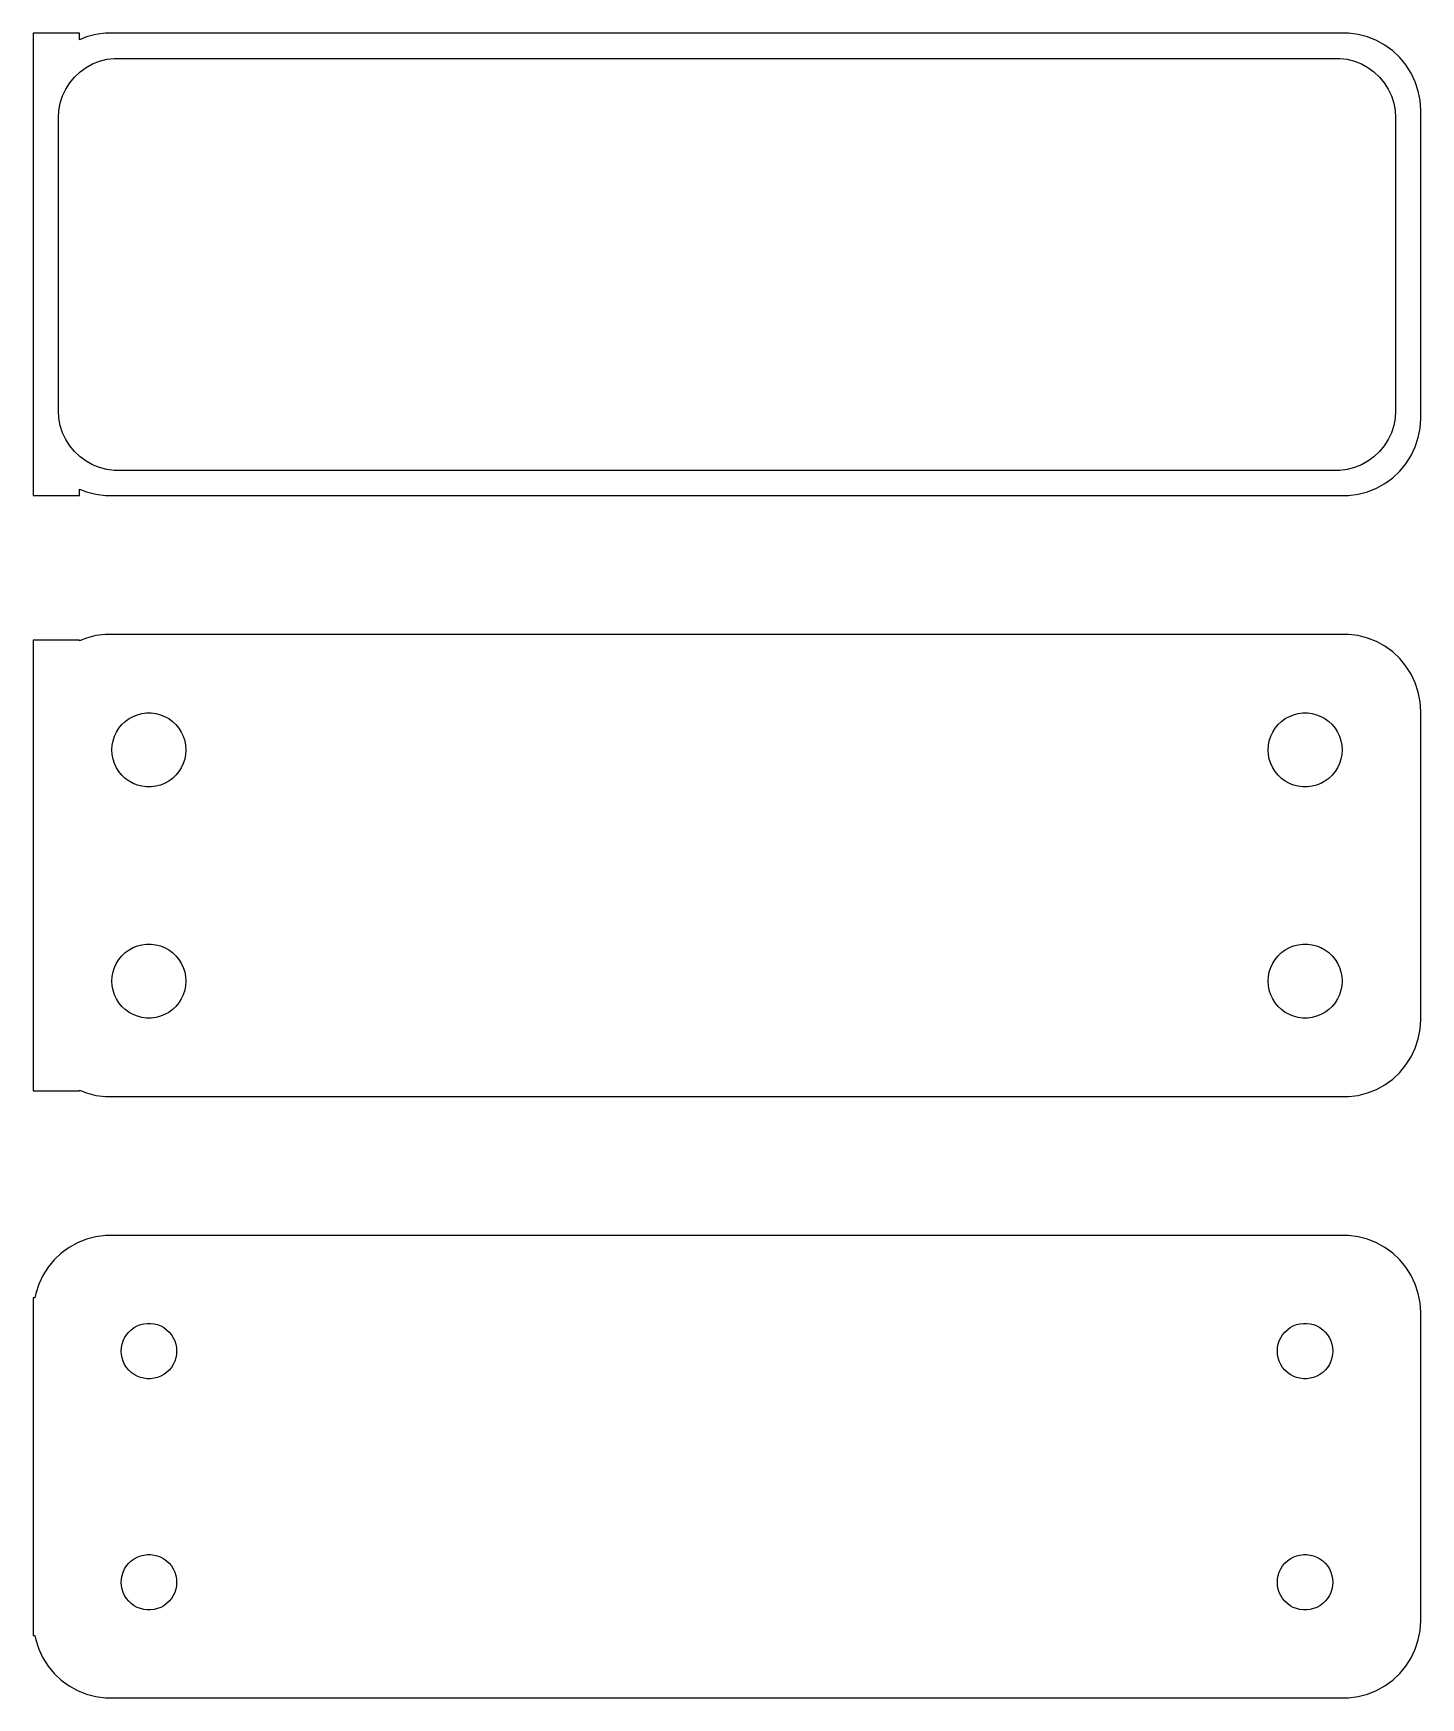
# Model space of a CAD drawing. Header units: metres. Extents: x -45 to 45, y 63 to 171.
import ezdxf

# ---------------------------------------------------------------- set-up
doc = ezdxf.new("R2010")
doc.units = ezdxf.units.M

msp = doc.modelspace()

# ---------------------------------------------------------------- linework, layer by layer
for p, q in [((-42, 170.99), (-45, 170.99)), ((-45, 170.99), (-45, 141.01)), ((-42, 170.575), (-42, 170.99)), ((-41.5451, 170.755), (-42, 170.575)), ((-40.9369, 170.911), (-41.5451, 170.755)), ((-40.3139, 170.99), (-40.9369, 170.911)), ((40.3139, 170.99), (-40.3139, 170.99)), ((40.9369, 170.911), (40.3139, 170.99)), ((41.5451, 170.755), (40.9369, 170.911)), ((42.1289, 170.524), (41.5451, 170.755)), ((42.6791, 170.222), (42.1289, 170.524)), ((43.1871, 169.853), (42.6791, 170.222)), ((43.6448, 169.423), (43.1871, 169.853)), ((-42.323, 168.151), (-41.9685, 168.484)), ((-41.9685, 168.484), (-41.5751, 168.77)), ((-41.5751, 168.77), (-41.1489, 169.004)), ((-41.1489, 169.004), (-40.6967, 169.183)), ((-40.6967, 169.183), (-40.2256, 169.304)), ((-40.2256, 169.304), (-39.7432, 169.365)), ((-39.7432, 169.365), (39.7432, 169.365)), ((39.7432, 169.365), (40.2256, 169.304)), ((40.2256, 169.304), (40.6967, 169.183)), ((40.6967, 169.183), (41.1489, 169.004)), ((41.1489, 169.004), (41.5751, 168.77)), ((41.5751, 168.77), (41.9685, 168.484)), ((41.9685, 168.484), (42.323, 168.151)), ((44.0451, 168.939), (43.6448, 169.423)), ((44.3815, 168.409), (44.0451, 168.939)), ((-42.8936, 167.366), (-42.633, 167.776)), ((-42.633, 167.776), (-42.323, 168.151)), ((42.323, 168.151), (42.633, 167.776)), ((42.633, 167.776), (42.8936, 167.366)), ((44.6489, 167.841), (44.3815, 168.409)), ((44.8429, 167.243), (44.6489, 167.841)), ((-43.3421, 165.985), (-43.251, 166.463)), ((-43.251, 166.463), (-43.1007, 166.926)), ((-43.1007, 166.926), (-42.8936, 167.366)), ((42.8936, 167.366), (43.1007, 166.926)), ((43.1007, 166.926), (43.251, 166.463)), ((43.251, 166.463), (43.3421, 165.985)), ((44.9606, 166.627), (44.8429, 167.243)), ((45, 166), (44.9606, 166.627)), ((-43.3726, 165.5), (-43.3421, 165.985)), ((-43.3726, 146.5), (-43.3726, 165.5)), ((43.3421, 165.985), (43.3726, 165.5)), ((43.3726, 165.5), (43.3726, 146.5)), ((45, 146), (45, 166)), ((-43.3421, 146.015), (-43.3726, 146.5)), ((-43.251, 145.537), (-43.3421, 146.015)), ((43.3421, 146.015), (43.251, 145.537)), ((43.3726, 146.5), (43.3421, 146.015)), ((44.9606, 145.373), (45, 146)), ((-43.1007, 145.074), (-43.251, 145.537)), ((-42.8936, 144.634), (-43.1007, 145.074)), ((43.1007, 145.074), (42.8936, 144.634)), ((43.251, 145.537), (43.1007, 145.074)), ((44.6489, 144.159), (44.8429, 144.757)), ((44.8429, 144.757), (44.9606, 145.373)), ((-42.633, 144.224), (-42.8936, 144.634)), ((-42.323, 143.849), (-42.633, 144.224)), ((-41.9685, 143.516), (-42.323, 143.849)), ((42.323, 143.849), (41.9685, 143.516)), ((42.633, 144.224), (42.323, 143.849)), ((42.8936, 144.634), (42.633, 144.224)), ((44.3815, 143.591), (44.6489, 144.159)), ((-41.5751, 143.23), (-41.9685, 143.516)), ((-41.1489, 142.996), (-41.5751, 143.23)), ((-40.6967, 142.817), (-41.1489, 142.996)), ((-40.2256, 142.696), (-40.6967, 142.817)), ((-39.7432, 142.635), (-40.2256, 142.696)), ((39.7432, 142.635), (-39.7432, 142.635)), ((40.2256, 142.696), (39.7432, 142.635)), ((40.6967, 142.817), (40.2256, 142.696)), ((41.1489, 142.996), (40.6967, 142.817)), ((41.5751, 143.23), (41.1489, 142.996)), ((41.9685, 143.516), (41.5751, 143.23)), ((43.1871, 142.147), (43.6448, 142.577)), ((43.6448, 142.577), (44.0451, 143.061)), ((44.0451, 143.061), (44.3815, 143.591)), ((41.5451, 141.245), (42.1289, 141.476)), ((42.1289, 141.476), (42.6791, 141.778)), ((42.6791, 141.778), (43.1871, 142.147)), ((-45, 141.01), (-42, 141.01)), ((-42, 141.425), (-41.5451, 141.245)), ((-42, 141.01), (-42, 141.425)), ((-41.5451, 141.245), (-40.9369, 141.089)), ((-40.9369, 141.089), (-40.3139, 141.01)), ((-40.3139, 141.01), (40.3139, 141.01)), ((40.3139, 141.01), (40.9369, 141.089)), ((40.9369, 141.089), (41.5451, 141.245)), ((-41.5451, 131.755), (-42, 131.575)), ((-40.9369, 131.911), (-41.5451, 131.755)), ((-40.3139, 131.99), (-40.9369, 131.911)), ((40.3139, 131.99), (-40.3139, 131.99)), ((40.9369, 131.911), (40.3139, 131.99)), ((41.5451, 131.755), (40.9369, 131.911)), ((42.1289, 131.524), (41.5451, 131.755)), ((-42, 131.615), (-45, 131.615)), ((-45, 131.615), (-45, 102.385)), ((-42, 131.575), (-42, 131.615)), ((42.6791, 131.222), (42.1289, 131.524)), ((43.1871, 130.853), (42.6791, 131.222)), ((43.6448, 130.423), (43.1871, 130.853)), ((44.0451, 129.939), (43.6448, 130.423)), ((44.3815, 129.409), (44.0451, 129.939)), ((44.6489, 128.841), (44.3815, 129.409)), ((44.8429, 128.243), (44.6489, 128.841)), ((44.9606, 127.627), (44.8429, 128.243)), ((45, 127), (44.9606, 127.627)), ((-39.2495, 126.143), (-39.0298, 126.349)), ((-39.0298, 126.349), (-38.786, 126.526)), ((-38.786, 126.526), (-38.5219, 126.672)), ((-38.5219, 126.672), (-38.2416, 126.783)), ((-38.2416, 126.783), (-37.9497, 126.857)), ((-37.9497, 126.857), (-37.6507, 126.895)), ((-37.6507, 126.895), (-37.3493, 126.895)), ((-37.3493, 126.895), (-37.0503, 126.857)), ((-37.0503, 126.857), (-36.7584, 126.783)), ((-36.7584, 126.783), (-36.4781, 126.672)), ((-36.4781, 126.672), (-36.214, 126.526)), ((-36.214, 126.526), (-35.9702, 126.349)), ((-35.9702, 126.349), (-35.7505, 126.143)), ((35.7505, 126.143), (35.9702, 126.349)), ((35.9702, 126.349), (36.214, 126.526)), ((36.214, 126.526), (36.4781, 126.672)), ((36.4781, 126.672), (36.7584, 126.783)), ((36.7584, 126.783), (37.0503, 126.857)), ((37.0503, 126.857), (37.3493, 126.895)), ((37.3493, 126.895), (37.6507, 126.895)), ((37.6507, 126.895), (37.9497, 126.857)), ((37.9497, 126.857), (38.2416, 126.783)), ((38.2416, 126.783), (38.5219, 126.672)), ((38.5219, 126.672), (38.786, 126.526)), ((38.786, 126.526), (39.0298, 126.349)), ((39.0298, 126.349), (39.2495, 126.143)), ((45, 107), (45, 127)), ((-39.8246, 125.097), (-39.7315, 125.383)), ((-39.7315, 125.383), (-39.6031, 125.656)), ((-39.6031, 125.656), (-39.4416, 125.911)), ((-39.4416, 125.911), (-39.2495, 126.143)), ((-35.7505, 126.143), (-35.5583, 125.911)), ((-35.5583, 125.911), (-35.3969, 125.656)), ((-35.3969, 125.656), (-35.2685, 125.383)), ((-35.2685, 125.383), (-35.1754, 125.097)), ((35.1754, 125.097), (35.2685, 125.383)), ((35.2685, 125.383), (35.3969, 125.656)), ((35.3969, 125.656), (35.5583, 125.911)), ((35.5583, 125.911), (35.7505, 126.143)), ((39.2495, 126.143), (39.4416, 125.911)), ((39.4416, 125.911), (39.6031, 125.656)), ((39.6031, 125.656), (39.7315, 125.383)), ((39.7315, 125.383), (39.8246, 125.097)), ((-39.9, 124.5), (-39.8811, 124.801)), ((-39.8811, 124.199), (-39.9, 124.5)), ((-39.8811, 124.801), (-39.8246, 125.097)), ((-39.8246, 123.903), (-39.8811, 124.199)), ((-35.1754, 125.097), (-35.1189, 124.801)), ((-35.1189, 124.199), (-35.1754, 123.903)), ((-35.1189, 124.801), (-35.1, 124.5)), ((-35.1, 124.5), (-35.1189, 124.199)), ((35.1, 124.5), (35.1189, 124.801)), ((35.1189, 124.199), (35.1, 124.5)), ((35.1189, 124.801), (35.1754, 125.097)), ((35.1754, 123.903), (35.1189, 124.199)), ((39.8246, 125.097), (39.8811, 124.801)), ((39.8811, 124.199), (39.8246, 123.903)), ((39.8811, 124.801), (39.9, 124.5)), ((39.9, 124.5), (39.8811, 124.199)), ((-39.7315, 123.617), (-39.8246, 123.903)), ((-39.6031, 123.344), (-39.7315, 123.617)), ((-39.4416, 123.089), (-39.6031, 123.344)), ((-35.3969, 123.344), (-35.5583, 123.089)), ((-35.2685, 123.617), (-35.3969, 123.344)), ((-35.1754, 123.903), (-35.2685, 123.617)), ((35.2685, 123.617), (35.1754, 123.903)), ((35.3969, 123.344), (35.2685, 123.617)), ((35.5583, 123.089), (35.3969, 123.344)), ((39.6031, 123.344), (39.4416, 123.089)), ((39.7315, 123.617), (39.6031, 123.344)), ((39.8246, 123.903), (39.7315, 123.617)), ((-39.2495, 122.857), (-39.4416, 123.089)), ((-39.0298, 122.651), (-39.2495, 122.857)), ((-38.786, 122.474), (-39.0298, 122.651)), ((-38.5219, 122.328), (-38.786, 122.474)), ((-38.2416, 122.217), (-38.5219, 122.328)), ((-37.9497, 122.143), (-38.2416, 122.217)), ((-37.6507, 122.105), (-37.9497, 122.143)), ((-37.3493, 122.105), (-37.6507, 122.105)), ((-37.0503, 122.143), (-37.3493, 122.105)), ((-36.7584, 122.217), (-37.0503, 122.143)), ((-36.4781, 122.328), (-36.7584, 122.217)), ((-36.214, 122.474), (-36.4781, 122.328)), ((-35.9702, 122.651), (-36.214, 122.474)), ((-35.7505, 122.857), (-35.9702, 122.651)), ((-35.5583, 123.089), (-35.7505, 122.857)), ((35.7505, 122.857), (35.5583, 123.089)), ((35.9702, 122.651), (35.7505, 122.857)), ((36.214, 122.474), (35.9702, 122.651)), ((36.4781, 122.328), (36.214, 122.474)), ((36.7584, 122.217), (36.4781, 122.328)), ((37.0503, 122.143), (36.7584, 122.217)), ((37.3493, 122.105), (37.0503, 122.143)), ((37.6507, 122.105), (37.3493, 122.105)), ((37.9497, 122.143), (37.6507, 122.105)), ((38.2416, 122.217), (37.9497, 122.143)), ((38.5219, 122.328), (38.2416, 122.217)), ((38.786, 122.474), (38.5219, 122.328)), ((39.0298, 122.651), (38.786, 122.474)), ((39.2495, 122.857), (39.0298, 122.651)), ((39.4416, 123.089), (39.2495, 122.857)), ((-39.2495, 111.143), (-39.0298, 111.349)), ((-39.0298, 111.349), (-38.786, 111.526)), ((-38.786, 111.526), (-38.5219, 111.672)), ((-38.5219, 111.672), (-38.2416, 111.783)), ((-38.2416, 111.783), (-37.9497, 111.857)), ((-37.9497, 111.857), (-37.6507, 111.895)), ((-37.6507, 111.895), (-37.3493, 111.895)), ((-37.3493, 111.895), (-37.0503, 111.857)), ((-37.0503, 111.857), (-36.7584, 111.783)), ((-36.7584, 111.783), (-36.4781, 111.672)), ((-36.4781, 111.672), (-36.214, 111.526)), ((-36.214, 111.526), (-35.9702, 111.349)), ((-35.9702, 111.349), (-35.7505, 111.143)), ((35.7505, 111.143), (35.9702, 111.349)), ((35.9702, 111.349), (36.214, 111.526)), ((36.214, 111.526), (36.4781, 111.672)), ((36.4781, 111.672), (36.7584, 111.783)), ((36.7584, 111.783), (37.0503, 111.857)), ((37.0503, 111.857), (37.3493, 111.895)), ((37.3493, 111.895), (37.6507, 111.895)), ((37.6507, 111.895), (37.9497, 111.857)), ((37.9497, 111.857), (38.2416, 111.783)), ((38.2416, 111.783), (38.5219, 111.672)), ((38.5219, 111.672), (38.786, 111.526)), ((38.786, 111.526), (39.0298, 111.349)), ((39.0298, 111.349), (39.2495, 111.143)), ((-39.8246, 110.097), (-39.7315, 110.383)), ((-39.7315, 110.383), (-39.6031, 110.656)), ((-39.6031, 110.656), (-39.4416, 110.911)), ((-39.4416, 110.911), (-39.2495, 111.143)), ((-35.7505, 111.143), (-35.5583, 110.911)), ((-35.5583, 110.911), (-35.3969, 110.656)), ((-35.3969, 110.656), (-35.2685, 110.383)), ((-35.2685, 110.383), (-35.1754, 110.097)), ((35.1754, 110.097), (35.2685, 110.383)), ((35.2685, 110.383), (35.3969, 110.656)), ((35.3969, 110.656), (35.5583, 110.911)), ((35.5583, 110.911), (35.7505, 111.143)), ((39.2495, 111.143), (39.4416, 110.911)), ((39.4416, 110.911), (39.6031, 110.656)), ((39.6031, 110.656), (39.7315, 110.383)), ((39.7315, 110.383), (39.8246, 110.097)), ((-39.9, 109.5), (-39.8811, 109.801)), ((-39.8811, 109.199), (-39.9, 109.5)), ((-39.8811, 109.801), (-39.8246, 110.097)), ((-39.8246, 108.903), (-39.8811, 109.199)), ((-35.1754, 110.097), (-35.1189, 109.801)), ((-35.1189, 109.199), (-35.1754, 108.903)), ((-35.1189, 109.801), (-35.1, 109.5)), ((-35.1, 109.5), (-35.1189, 109.199)), ((35.1, 109.5), (35.1189, 109.801)), ((35.1189, 109.199), (35.1, 109.5)), ((35.1189, 109.801), (35.1754, 110.097)), ((35.1754, 108.903), (35.1189, 109.199)), ((39.8246, 110.097), (39.8811, 109.801)), ((39.8811, 109.199), (39.8246, 108.903)), ((39.8811, 109.801), (39.9, 109.5)), ((39.9, 109.5), (39.8811, 109.199)), ((-39.7315, 108.617), (-39.8246, 108.903)), ((-39.6031, 108.344), (-39.7315, 108.617)), ((-39.4416, 108.089), (-39.6031, 108.344)), ((-39.2495, 107.857), (-39.4416, 108.089)), ((-35.5583, 108.089), (-35.7505, 107.857)), ((-35.3969, 108.344), (-35.5583, 108.089)), ((-35.2685, 108.617), (-35.3969, 108.344)), ((-35.1754, 108.903), (-35.2685, 108.617)), ((35.2685, 108.617), (35.1754, 108.903)), ((35.3969, 108.344), (35.2685, 108.617)), ((35.5583, 108.089), (35.3969, 108.344)), ((35.7505, 107.857), (35.5583, 108.089)), ((39.4416, 108.089), (39.2495, 107.857)), ((39.6031, 108.344), (39.4416, 108.089)), ((39.7315, 108.617), (39.6031, 108.344)), ((39.8246, 108.903), (39.7315, 108.617)), ((-39.0298, 107.651), (-39.2495, 107.857)), ((-38.786, 107.474), (-39.0298, 107.651)), ((-38.5219, 107.328), (-38.786, 107.474)), ((-38.2416, 107.217), (-38.5219, 107.328)), ((-37.9497, 107.143), (-38.2416, 107.217)), ((-37.6507, 107.105), (-37.9497, 107.143)), ((-37.3493, 107.105), (-37.6507, 107.105)), ((-37.0503, 107.143), (-37.3493, 107.105)), ((-36.7584, 107.217), (-37.0503, 107.143)), ((-36.4781, 107.328), (-36.7584, 107.217)), ((-36.214, 107.474), (-36.4781, 107.328)), ((-35.9702, 107.651), (-36.214, 107.474)), ((-35.7505, 107.857), (-35.9702, 107.651)), ((35.9702, 107.651), (35.7505, 107.857)), ((36.214, 107.474), (35.9702, 107.651)), ((36.4781, 107.328), (36.214, 107.474)), ((36.7584, 107.217), (36.4781, 107.328)), ((37.0503, 107.143), (36.7584, 107.217)), ((37.3493, 107.105), (37.0503, 107.143)), ((37.6507, 107.105), (37.3493, 107.105)), ((37.9497, 107.143), (37.6507, 107.105)), ((38.2416, 107.217), (37.9497, 107.143)), ((38.5219, 107.328), (38.2416, 107.217)), ((38.786, 107.474), (38.5219, 107.328)), ((39.0298, 107.651), (38.786, 107.474)), ((39.2495, 107.857), (39.0298, 107.651)), ((44.9606, 106.373), (45, 107)), ((44.8429, 105.757), (44.9606, 106.373)), ((44.3815, 104.591), (44.6489, 105.159)), ((44.6489, 105.159), (44.8429, 105.757)), ((43.6448, 103.577), (44.0451, 104.061)), ((44.0451, 104.061), (44.3815, 104.591)), ((42.1289, 102.476), (42.6791, 102.778)), ((42.6791, 102.778), (43.1871, 103.147)), ((43.1871, 103.147), (43.6448, 103.577)), ((-45, 102.385), (-42, 102.385)), ((-42, 102.385), (-42, 102.425)), ((-42, 102.425), (-41.5451, 102.245)), ((-41.5451, 102.245), (-40.9369, 102.089)), ((-40.9369, 102.089), (-40.3139, 102.01)), ((-40.3139, 102.01), (40.3139, 102.01)), ((40.3139, 102.01), (40.9369, 102.089)), ((40.9369, 102.089), (41.5451, 102.245)), ((41.5451, 102.245), (42.1289, 102.476)), ((-40.9369, 92.9114), (-41.5451, 92.7553)), ((-40.3139, 92.9901), (-40.9369, 92.9114)), ((40.3139, 92.9901), (-40.3139, 92.9901)), ((40.9369, 92.9114), (40.3139, 92.9901)), ((41.5451, 92.7553), (40.9369, 92.9114)), ((-43.1871, 91.8526), (-43.6448, 91.4227)), ((-42.6791, 92.2216), (-43.1871, 91.8526)), ((-42.1289, 92.5241), (-42.6791, 92.2216)), ((-41.5451, 92.7553), (-42.1289, 92.5241)), ((42.1289, 92.5241), (41.5451, 92.7553)), ((42.6791, 92.2216), (42.1289, 92.5241)), ((43.1871, 91.8526), (42.6791, 92.2216)), ((43.6448, 91.4227), (43.1871, 91.8526)), ((-44.0451, 90.9389), (-44.3815, 90.4088)), ((-43.6448, 91.4227), (-44.0451, 90.9389)), ((44.0451, 90.9389), (43.6448, 91.4227)), ((44.3815, 90.4088), (44.0451, 90.9389)), ((-44.6489, 89.8406), (-44.8429, 89.2434)), ((-44.3815, 90.4088), (-44.6489, 89.8406)), ((44.6489, 89.8406), (44.3815, 90.4088)), ((44.8429, 89.2434), (44.6489, 89.8406)), ((-44.9, 88.9442), (-45, 88.9442)), ((-45, 88.9442), (-45, 67.0558)), ((-44.8429, 89.2434), (-44.9, 88.9442)), ((44.9606, 88.6267), (44.8429, 89.2434)), ((45, 88), (44.9606, 88.6267)), ((45, 68), (45, 88)), ((-39.0773, 86.3671), (-38.9562, 86.558)), ((-38.9562, 86.558), (-38.8121, 86.7322)), ((-38.8121, 86.7322), (-38.6474, 86.8869)), ((-38.6474, 86.8869), (-38.4645, 87.0198)), ((-38.4645, 87.0198), (-38.2664, 87.1287)), ((-38.2664, 87.1287), (-38.0562, 87.2119)), ((-38.0562, 87.2119), (-37.8373, 87.2681)), ((-37.8373, 87.2681), (-37.613, 87.2964)), ((-37.613, 87.2964), (-37.387, 87.2964)), ((-37.387, 87.2964), (-37.1627, 87.2681)), ((-37.1627, 87.2681), (-36.9438, 87.2119)), ((-36.9438, 87.2119), (-36.7336, 87.1287)), ((-36.7336, 87.1287), (-36.5355, 87.0198)), ((-36.5355, 87.0198), (-36.3526, 86.8869)), ((-36.3526, 86.8869), (-36.1879, 86.7322)), ((-36.1879, 86.7322), (-36.0438, 86.558)), ((-36.0438, 86.558), (-35.9226, 86.3671)), ((35.9226, 86.3671), (36.0438, 86.558)), ((36.0438, 86.558), (36.1879, 86.7322)), ((36.1879, 86.7322), (36.3526, 86.8869)), ((36.3526, 86.8869), (36.5355, 87.0198)), ((36.5355, 87.0198), (36.7336, 87.1287)), ((36.7336, 87.1287), (36.9438, 87.2119)), ((36.9438, 87.2119), (37.1627, 87.2681)), ((37.1627, 87.2681), (37.387, 87.2964)), ((37.387, 87.2964), (37.613, 87.2964)), ((37.613, 87.2964), (37.8373, 87.2681)), ((37.8373, 87.2681), (38.0562, 87.2119)), ((38.0562, 87.2119), (38.2664, 87.1287)), ((38.2664, 87.1287), (38.4645, 87.0198)), ((38.4645, 87.0198), (38.6474, 86.8869)), ((38.6474, 86.8869), (38.8121, 86.7322)), ((38.8121, 86.7322), (38.9562, 86.558)), ((38.9562, 86.558), (39.0773, 86.3671)), ((-39.3, 85.5), (-39.2858, 85.7256)), ((-39.2858, 85.2744), (-39.3, 85.5)), ((-39.2858, 85.7256), (-39.2434, 85.9476)), ((-39.2434, 85.9476), (-39.1736, 86.1626)), ((-39.1736, 86.1626), (-39.0773, 86.3671)), ((-35.9226, 86.3671), (-35.8264, 86.1626)), ((-35.8264, 86.1626), (-35.7565, 85.9476)), ((-35.7565, 85.9476), (-35.7142, 85.7256)), ((-35.7142, 85.7256), (-35.7, 85.5)), ((-35.7, 85.5), (-35.7142, 85.2744)), ((35.7, 85.5), (35.7142, 85.7256)), ((35.7142, 85.2744), (35.7, 85.5)), ((35.7142, 85.7256), (35.7565, 85.9476)), ((35.7565, 85.9476), (35.8264, 86.1626)), ((35.8264, 86.1626), (35.9226, 86.3671)), ((39.0773, 86.3671), (39.1736, 86.1626)), ((39.1736, 86.1626), (39.2434, 85.9476)), ((39.2434, 85.9476), (39.2858, 85.7256)), ((39.2858, 85.7256), (39.3, 85.5)), ((39.3, 85.5), (39.2858, 85.2744)), ((-39.2434, 85.0524), (-39.2858, 85.2744)), ((-39.1736, 84.8374), (-39.2434, 85.0524)), ((-39.0773, 84.6328), (-39.1736, 84.8374)), ((-38.9562, 84.442), (-39.0773, 84.6328)), ((-38.8121, 84.2678), (-38.9562, 84.442)), ((-38.6474, 84.1131), (-38.8121, 84.2678)), ((-36.1879, 84.2678), (-36.3526, 84.1131)), ((-36.0438, 84.442), (-36.1879, 84.2678)), ((-35.9226, 84.6328), (-36.0438, 84.442)), ((-35.8264, 84.8374), (-35.9226, 84.6328)), ((-35.7565, 85.0524), (-35.8264, 84.8374)), ((-35.7142, 85.2744), (-35.7565, 85.0524)), ((35.7565, 85.0524), (35.7142, 85.2744)), ((35.8264, 84.8374), (35.7565, 85.0524)), ((35.9226, 84.6328), (35.8264, 84.8374)), ((36.0438, 84.442), (35.9226, 84.6328)), ((36.1879, 84.2678), (36.0438, 84.442)), ((36.3526, 84.1131), (36.1879, 84.2678)), ((38.8121, 84.2678), (38.6474, 84.1131)), ((38.9562, 84.442), (38.8121, 84.2678)), ((39.0773, 84.6328), (38.9562, 84.442)), ((39.1736, 84.8374), (39.0773, 84.6328)), ((39.2434, 85.0524), (39.1736, 84.8374)), ((39.2858, 85.2744), (39.2434, 85.0524)), ((-38.4645, 83.9802), (-38.6474, 84.1131)), ((-38.2664, 83.8713), (-38.4645, 83.9802)), ((-38.0562, 83.7881), (-38.2664, 83.8713)), ((-37.8373, 83.7319), (-38.0562, 83.7881)), ((-37.613, 83.7036), (-37.8373, 83.7319)), ((-37.387, 83.7036), (-37.613, 83.7036)), ((-37.1627, 83.7319), (-37.387, 83.7036)), ((-36.9438, 83.7881), (-37.1627, 83.7319)), ((-36.7336, 83.8713), (-36.9438, 83.7881)), ((-36.5355, 83.9802), (-36.7336, 83.8713)), ((-36.3526, 84.1131), (-36.5355, 83.9802)), ((36.5355, 83.9802), (36.3526, 84.1131)), ((36.7336, 83.8713), (36.5355, 83.9802)), ((36.9438, 83.7881), (36.7336, 83.8713)), ((37.1627, 83.7319), (36.9438, 83.7881)), ((37.387, 83.7036), (37.1627, 83.7319)), ((37.613, 83.7036), (37.387, 83.7036)), ((37.8373, 83.7319), (37.613, 83.7036)), ((38.0562, 83.7881), (37.8373, 83.7319)), ((38.2664, 83.8713), (38.0562, 83.7881)), ((38.4645, 83.9802), (38.2664, 83.8713)), ((38.6474, 84.1131), (38.4645, 83.9802)), ((-39.1736, 71.1626), (-39.0773, 71.3672)), ((-39.0773, 71.3672), (-38.9562, 71.558)), ((-38.9562, 71.558), (-38.8121, 71.7322)), ((-38.8121, 71.7322), (-38.6474, 71.8869)), ((-38.6474, 71.8869), (-38.4645, 72.0198)), ((-38.4645, 72.0198), (-38.2664, 72.1287)), ((-38.2664, 72.1287), (-38.0562, 72.2119)), ((-38.0562, 72.2119), (-37.8373, 72.2681)), ((-37.8373, 72.2681), (-37.613, 72.2964)), ((-37.613, 72.2964), (-37.387, 72.2964)), ((-37.387, 72.2964), (-37.1627, 72.2681)), ((-37.1627, 72.2681), (-36.9438, 72.2119)), ((-36.9438, 72.2119), (-36.7336, 72.1287)), ((-36.7336, 72.1287), (-36.5355, 72.0198)), ((-36.5355, 72.0198), (-36.3526, 71.8869)), ((-36.3526, 71.8869), (-36.1879, 71.7322)), ((-36.1879, 71.7322), (-36.0438, 71.558)), ((-36.0438, 71.558), (-35.9226, 71.3672)), ((-35.9226, 71.3672), (-35.8264, 71.1626)), ((35.8264, 71.1626), (35.9226, 71.3672)), ((35.9226, 71.3672), (36.0438, 71.558)), ((36.0438, 71.558), (36.1879, 71.7322)), ((36.1879, 71.7322), (36.3526, 71.8869)), ((36.3526, 71.8869), (36.5355, 72.0198)), ((36.5355, 72.0198), (36.7336, 72.1287)), ((36.7336, 72.1287), (36.9438, 72.2119)), ((36.9438, 72.2119), (37.1627, 72.2681)), ((37.1627, 72.2681), (37.387, 72.2964)), ((37.387, 72.2964), (37.613, 72.2964)), ((37.613, 72.2964), (37.8373, 72.2681)), ((37.8373, 72.2681), (38.0562, 72.2119)), ((38.0562, 72.2119), (38.2664, 72.1287)), ((38.2664, 72.1287), (38.4645, 72.0198)), ((38.4645, 72.0198), (38.6474, 71.8869)), ((38.6474, 71.8869), (38.8121, 71.7322)), ((38.8121, 71.7322), (38.9562, 71.558)), ((38.9562, 71.558), (39.0773, 71.3672)), ((39.0773, 71.3672), (39.1736, 71.1626)), ((-39.3, 70.5), (-39.2858, 70.7256)), ((-39.2858, 70.2744), (-39.3, 70.5)), ((-39.2858, 70.7256), (-39.2434, 70.9476)), ((-39.2434, 70.0524), (-39.2858, 70.2744)), ((-39.2434, 70.9476), (-39.1736, 71.1626)), ((-35.8264, 71.1626), (-35.7565, 70.9476)), ((-35.7565, 70.9476), (-35.7142, 70.7256)), ((-35.7142, 70.2744), (-35.7565, 70.0524)), ((-35.7142, 70.7256), (-35.7, 70.5)), ((-35.7, 70.5), (-35.7142, 70.2744)), ((35.7, 70.5), (35.7142, 70.7256)), ((35.7142, 70.2744), (35.7, 70.5)), ((35.7142, 70.7256), (35.7565, 70.9476)), ((35.7565, 70.0524), (35.7142, 70.2744)), ((35.7565, 70.9476), (35.8264, 71.1626)), ((39.1736, 71.1626), (39.2434, 70.9476)), ((39.2434, 70.9476), (39.2858, 70.7256)), ((39.2858, 70.2744), (39.2434, 70.0524)), ((39.2858, 70.7256), (39.3, 70.5)), ((39.3, 70.5), (39.2858, 70.2744)), ((-39.1736, 69.8374), (-39.2434, 70.0524)), ((-39.0773, 69.6329), (-39.1736, 69.8374)), ((-38.9562, 69.442), (-39.0773, 69.6329)), ((-38.8121, 69.2678), (-38.9562, 69.442)), ((-38.6474, 69.1131), (-38.8121, 69.2678)), ((-38.4645, 68.9802), (-38.6474, 69.1131)), ((-36.3526, 69.1131), (-36.5355, 68.9802)), ((-36.1879, 69.2678), (-36.3526, 69.1131)), ((-36.0438, 69.442), (-36.1879, 69.2678)), ((-35.9226, 69.6329), (-36.0438, 69.442)), ((-35.8264, 69.8374), (-35.9226, 69.6329)), ((-35.7565, 70.0524), (-35.8264, 69.8374)), ((35.8264, 69.8374), (35.7565, 70.0524)), ((35.9226, 69.6329), (35.8264, 69.8374)), ((36.0438, 69.442), (35.9226, 69.6329)), ((36.1879, 69.2678), (36.0438, 69.442)), ((36.3526, 69.1131), (36.1879, 69.2678)), ((36.5355, 68.9802), (36.3526, 69.1131)), ((38.6474, 69.1131), (38.4645, 68.9802)), ((38.8121, 69.2678), (38.6474, 69.1131)), ((38.9562, 69.442), (38.8121, 69.2678)), ((39.0773, 69.6329), (38.9562, 69.442)), ((39.1736, 69.8374), (39.0773, 69.6329)), ((39.2434, 70.0524), (39.1736, 69.8374)), ((-38.2664, 68.8713), (-38.4645, 68.9802)), ((-38.0562, 68.7881), (-38.2664, 68.8713)), ((-37.8373, 68.7319), (-38.0562, 68.7881)), ((-37.613, 68.7036), (-37.8373, 68.7319)), ((-37.387, 68.7036), (-37.613, 68.7036)), ((-37.1627, 68.7319), (-37.387, 68.7036)), ((-36.9438, 68.7881), (-37.1627, 68.7319)), ((-36.7336, 68.8713), (-36.9438, 68.7881)), ((-36.5355, 68.9802), (-36.7336, 68.8713)), ((36.7336, 68.8713), (36.5355, 68.9802)), ((36.9438, 68.7881), (36.7336, 68.8713)), ((37.1627, 68.7319), (36.9438, 68.7881)), ((37.387, 68.7036), (37.1627, 68.7319)), ((37.613, 68.7036), (37.387, 68.7036)), ((37.8373, 68.7319), (37.613, 68.7036)), ((38.0562, 68.7881), (37.8373, 68.7319)), ((38.2664, 68.8713), (38.0562, 68.7881)), ((38.4645, 68.9802), (38.2664, 68.8713)), ((-45, 67.0558), (-44.9, 67.0558)), ((-44.9, 67.0558), (-44.8429, 66.7566)), ((44.8429, 66.7566), (44.9606, 67.3733)), ((44.9606, 67.3733), (45, 68)), ((-44.8429, 66.7566), (-44.6489, 66.1594)), ((-44.6489, 66.1594), (-44.3815, 65.5912)), ((44.3815, 65.5912), (44.6489, 66.1594)), ((44.6489, 66.1594), (44.8429, 66.7566)), ((-44.3815, 65.5912), (-44.0451, 65.0611)), ((-44.0451, 65.0611), (-43.6448, 64.5773)), ((43.6448, 64.5773), (44.0451, 65.0611)), ((44.0451, 65.0611), (44.3815, 65.5912)), ((-43.6448, 64.5773), (-43.1871, 64.1474)), ((-43.1871, 64.1474), (-42.6791, 63.7784)), ((-42.6791, 63.7784), (-42.1289, 63.4759)), ((42.1289, 63.4759), (42.6791, 63.7784)), ((42.6791, 63.7784), (43.1871, 64.1474)), ((43.1871, 64.1474), (43.6448, 64.5773)), ((-42.1289, 63.4759), (-41.5451, 63.2447)), ((-41.5451, 63.2447), (-40.9369, 63.0886)), ((-40.9369, 63.0886), (-40.3139, 63.0099)), ((-40.3139, 63.0099), (40.3139, 63.0099)), ((40.3139, 63.0099), (40.9369, 63.0886)), ((40.9369, 63.0886), (41.5451, 63.2447)), ((41.5451, 63.2447), (42.1289, 63.4759))]:
    msp.add_line(p, q)

doc.saveas('drawing.dxf')
